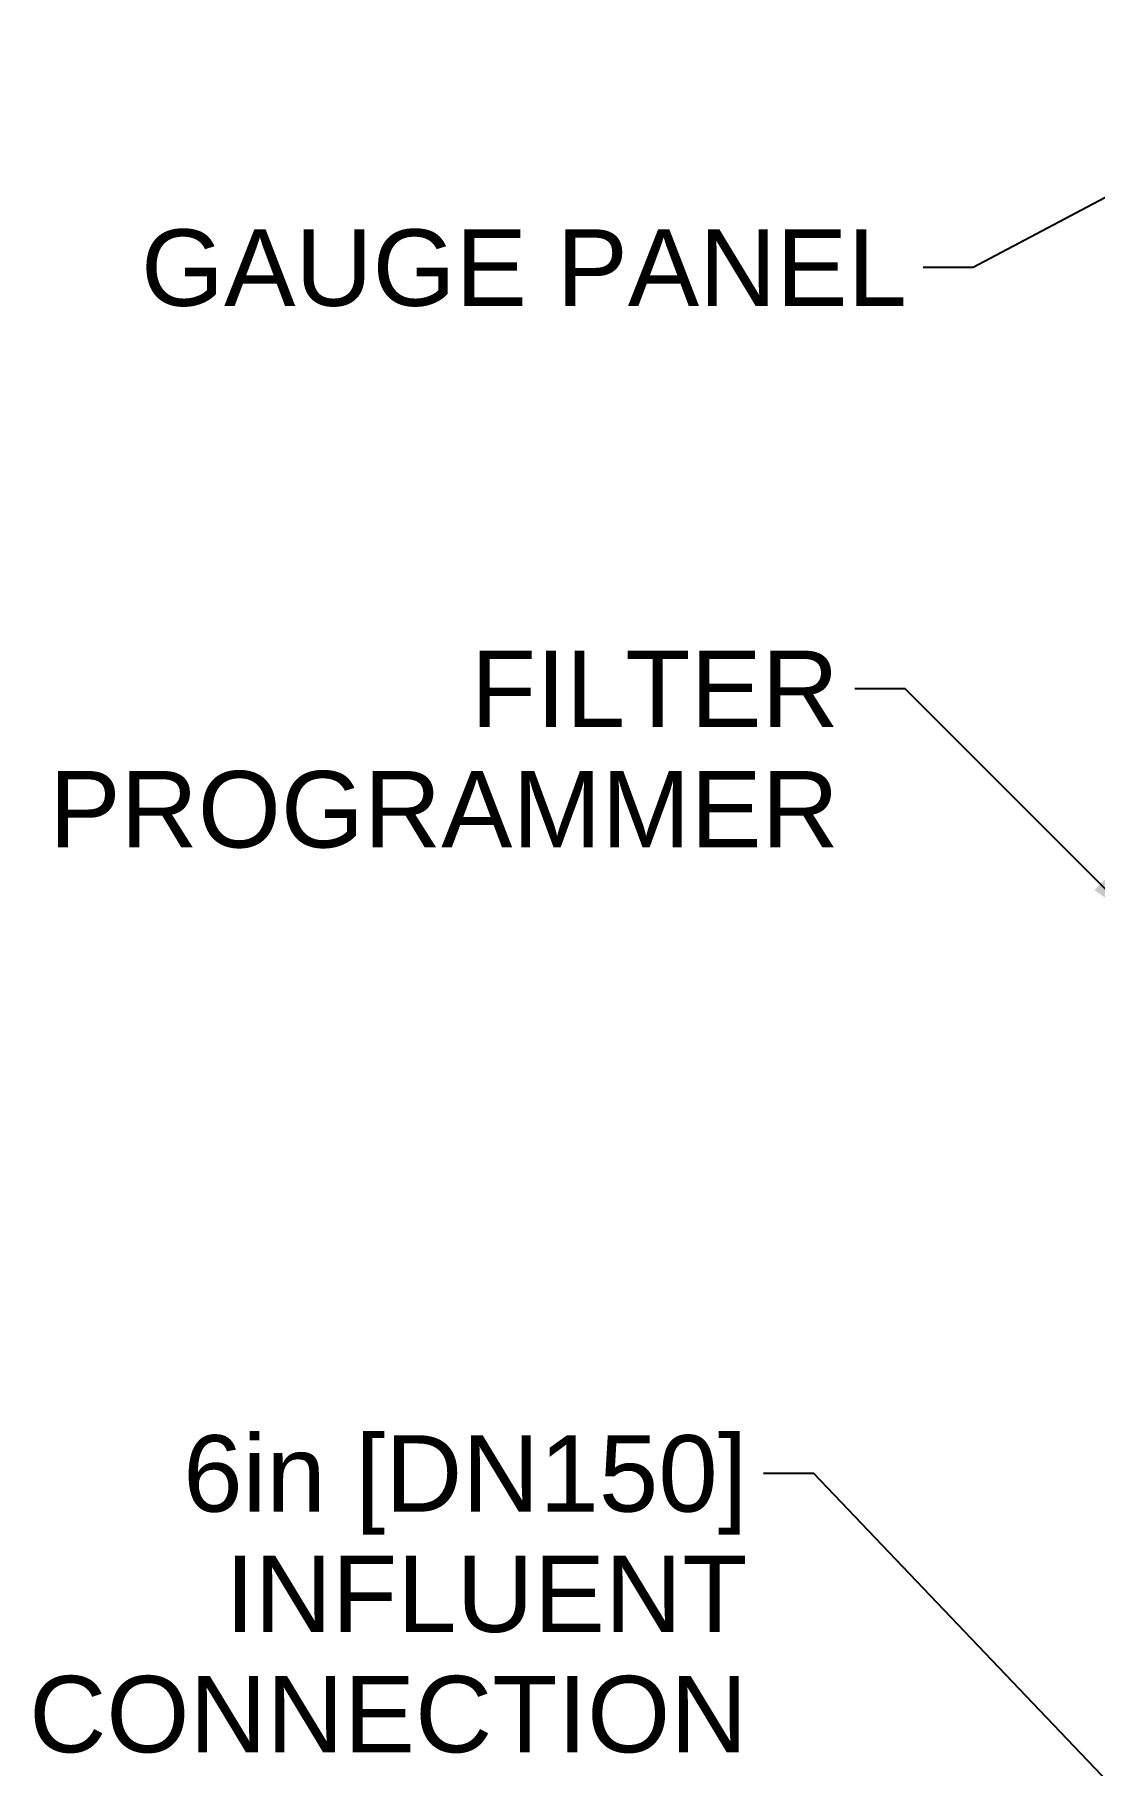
# Model space of a CAD drawing. Header units: inches. Extents: x 12 to 318, y 5 to 204.
# Drawn here: x 202.97 to 222.71, y 51.94 to 84.19 of the extents above; entities that cross this region are included whole.
import ezdxf

# ---------------------------------------------------------------- set-up
doc = ezdxf.new("R2010")
doc.units = ezdxf.units.IN
doc.header["$LTSCALE"] = 9.5
doc.header["$MEASUREMENT"] = 0
doc.layers.add('Symbol', color=7, linetype='Continuous', lineweight=25)
doc.layers.add('Symbol (ANSI)', color=7, linetype='Continuous', lineweight=25)
doc.styles.add('Standard D-E', font='arial.ttf')
doc.dimstyles.new('in [mm] D-E NeptuneBenson$7', dxfattribs={"dimscale": 9.5, "dimtxt": 0.15, "dimasz": 0.098425, "dimexe": 0.125, "dimexo": 0.063, "dimgap": 0.031496, "dimtad": 0, "dimtih": 1, "dimtoh": 1, "dimdec": 4, "dimzin": 3, "dimdsep": 46, "dimlunit": 5, "dimtxsty": 'Standard D-E', "dimcen": 0.09, "dimdle": 0.393701, "dimclrd": 256, "dimclre": 256, "dimclrt": 256, "dimadec": 1, "dimazin": 1, "dimtfac": 1, "dimtofl": 0, "dimtmove": 0, "dimatfit": 3, "dimfxl": 1, "dimfrac": 1, "dimtolj": 1, "dimtzin": 4, "dimlwd": -1, "dimlwe": -1, "dimarcsym": 0})

msp = doc.modelspace()

# ---------------------------------------------------------------- texts
at = {"layer": 'Symbol', "insert": (217.948929, 72.709739), "char_height": 1.42500005, "width": 14.7137778, "attachment_point": 3, "line_spacing_factor": 0.944221, "style": 'Standard D-E'}
msp.add_mtext('\\fArial|b0|i0;FILTER\\P\\fArial|b0|i0;PROGRAMMER', dxfattribs=at)
at = {"layer": 'Symbol (ANSI)', "insert": (219.217942, 80.561164), "char_height": 1.42500005, "width": 14.2749823, "attachment_point": 3, "style": 'Standard D-E'}
msp.add_mtext('\\fArial|b0|i0;GAUGE PANEL', dxfattribs=at)
at = {"layer": 'Symbol (ANSI)', "insert": (216.245505, 58.089181), "char_height": 1.42500005, "width": 13.3854431, "attachment_point": 3, "line_spacing_factor": 0.944221, "style": 'Standard D-E'}
msp.add_mtext('\\fArial|b0|i0;6in [DN150]\\P\\fArial|b0|i0;INFLUENT\\P\\fArial|b0|i0;CONNECTION', dxfattribs=at)

# ---------------------------------------------------------------- leaders
at = {"layer": 'Symbol', "annotation_type": 0, "has_hookline": 1, "hookline_direction": 1, "text_width": 14.530918}
msp.add_leader([(223.481662, 67.695183), (219.183181, 71.997239), (218.248141, 71.997239)], dimstyle='in [mm] D-E NeptuneBenson$7', override={"dimtad": 0}, dxfattribs=at)
at = {"layer": 'Symbol (ANSI)', "annotation_type": 0, "has_hookline": 1, "hookline_direction": 1}
for points, text_width in [([(228.624097, 84.191396), (220.452194, 79.848664), (219.517155, 79.848664)], 14.094475), ([(227.142483, 47.245053), (217.479757, 57.376681), (216.544717, 57.376681)], 13.119526)]:
    msp.add_leader(points, dimstyle='in [mm] D-E NeptuneBenson$7', override={"dimtad": 0}, dxfattribs=dict(at, text_width=text_width))

doc.saveas('drawing.dxf')
